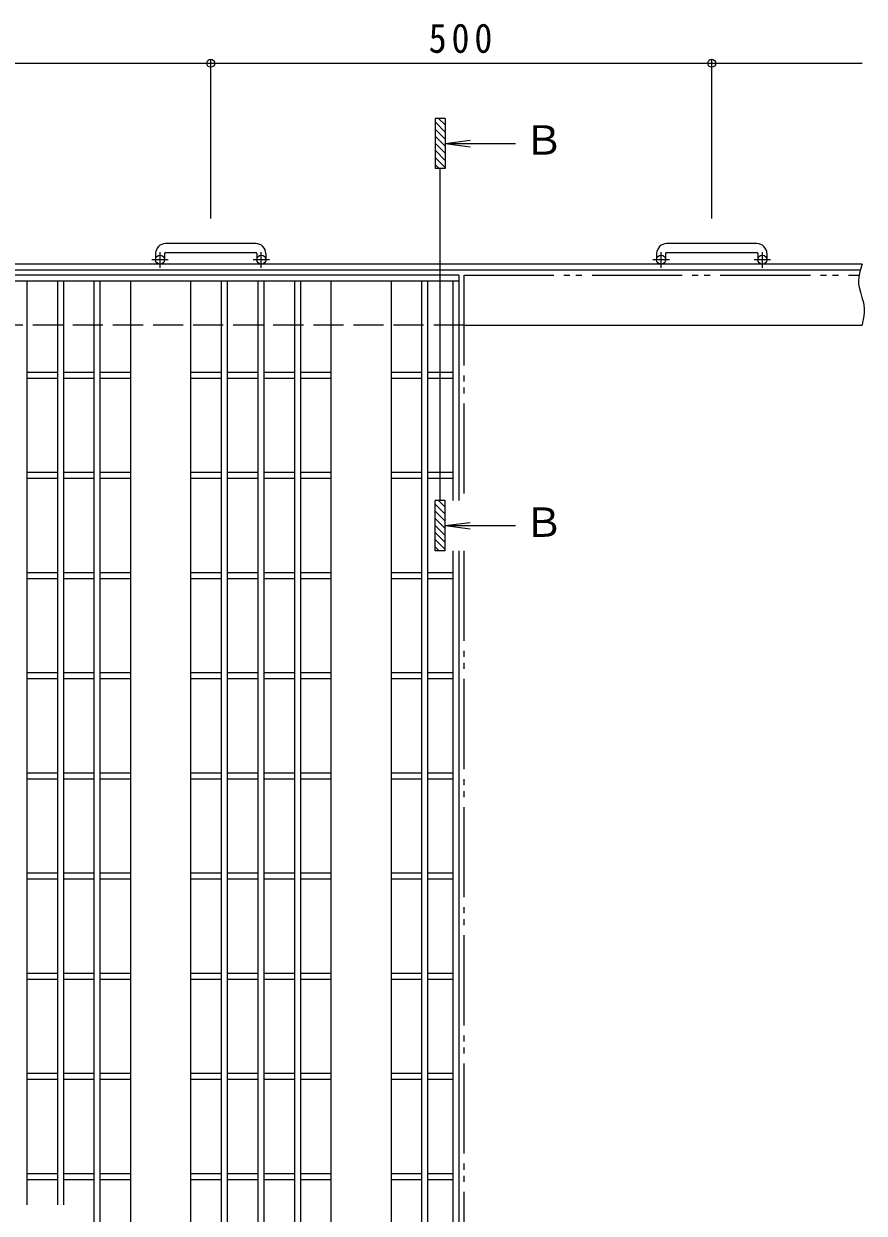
# Model space of a CAD drawing. Units: millimetres, scale not verified. Extents: x -1890 to 2306, y -1939 to 1554.
# Drawn here: x -1027 to -189, y 366 to 1554 of the extents above; entities that cross this region are included whole.
import ezdxf
from ezdxf.enums import TextEntityAlignment as Align

# ---------------------------------------------------------------- set-up
doc = ezdxf.new("R2010")
doc.units = ezdxf.units.MM
doc.header["$LTSCALE"] = 10
doc.header["$PDMODE"] = 32
doc.header["$PDSIZE"] = 8
for name, pattern in [('CHAIN1', [8, 5, -1, 1, -1]), ('DASHED3', [4, 3, -1]), ('DOUBLE_CHAIN2', [12.8, 9, -1, 0.6, -0.6, 0.6, -1])]:
    doc.linetypes.add(name, pattern=pattern)
for name, color, linetype, lineweight in [('C-1', 2, 'Continuous', 9), ('C-2', 3, 'Continuous', 9), ('C-4', 7, 'Continuous', 9)]:
    doc.layers.add(name, color=color, linetype=linetype, lineweight=lineweight)
doc.styles.add('ＭＳ ゴシック', font='')
doc.styles.get('ＭＳ ゴシック').set_extended_font_data('MS Gothic')

msp = doc.modelspace()

# ---------------------------------------------------------------- linework, layer by layer
at = {"layer": 'C-1'}
for p, q in [((-795.7, 1334.39), (-885.7, 1334.39)), ((-295.7, 1334.39), (-385.7, 1334.39)), ((-895.7, 1324.39), (-895.7, 1318.29)), ((-886.7, 1324.39), (-886.7, 1318.29)), ((-885.7, 1325.39), (-795.7, 1325.39)), ((-794.7, 1324.39), (-794.7, 1318.29)), ((-785.7, 1324.39), (-785.7, 1318.29)), ((-395.7, 1324.39), (-395.7, 1318.29)), ((-386.7, 1324.39), (-386.7, 1318.29)), ((-385.7, 1325.39), (-295.7, 1325.39)), ((-294.7, 1324.39), (-294.7, 1318.29)), ((-285.7, 1324.39), (-285.7, 1318.29)), ((-190.7, 1313.79), (-1590.7, 1313.79)), ((-192.41, 1307.79), (-1590.7, 1307.79)), ((-588.2, 1252.79), (-190.7, 1252.79))]:
    msp.add_line(p, q, dxfattribs=at)
at = {"layer": 'C-1', "linetype": 'CHAIN1'}
for p, q in [((-883.03, 1318.29), (-899.44, 1318.29)), ((-891.2, 1310.18), (-891.2, 1325.78)), ((-782.03, 1318.29), (-798.44, 1318.29)), ((-790.2, 1310.18), (-790.2, 1325.78)), ((-383.03, 1318.29), (-399.44, 1318.29)), ((-391.2, 1310.18), (-391.2, 1325.78)), ((-282.03, 1318.29), (-298.44, 1318.29)), ((-290.2, 1310.18), (-290.2, 1325.78))]:
    msp.add_line(p, q, dxfattribs=at)
at = {"layer": 'C-1', "linetype": 'DASHED3'}
msp.add_line((-588.2, 1252.79), (-1590.7, 1252.79), dxfattribs=at)
at = {"layer": 'C-1'}
msp.add_lwpolyline([(-190.7, 1313.79), (-191.53, 1310.99), (-192.85, 1306.16), (-193.83, 1301.36), (-194.24, 1296.57), (-194.14, 1293.81), (-193.7, 1290.84), (-192.39, 1285.74), (-190.78, 1280.64), (-189.36, 1275.52), (-188.82, 1272.53), (-188.58, 1269.81), (-188.67, 1265.09), (-189.25, 1260.34), (-190.13, 1255.56), (-190.7, 1252.79)], dxfattribs=at)
for centre in [(-891.2, 1318.29), (-790.2, 1318.29), (-391.2, 1318.29), (-290.2, 1318.29)]:
    msp.add_circle(centre, 4.5, dxfattribs=at)
for centre, radius, start, end in [((-885.7, 1324.39), 10, 90, 180), ((-795.7, 1324.39), 10, 0, 90), ((-385.7, 1324.39), 10, 90, 180), ((-295.7, 1324.39), 10, 0, 90), ((-885.7, 1324.39), 1, 90, 180), ((-795.7, 1324.39), 1, 0, 90), ((-385.7, 1324.39), 1, 90, 180), ((-295.7, 1324.39), 1, 0, 90)]:
    msp.add_arc(centre, radius, start, end, dxfattribs=at)
at = {"layer": 'C-2'}
for p, q in [((-593.2, 1302.79), (-1588.2, 1302.79)), ((-593.2, 1296.79), (-1588.2, 1296.79)), ((-1024.2, 1296.79), (-1024.2, 374.85)), ((-993.7, 1296.79), (-993.7, 374.85)), ((-987.7, 1296.79), (-987.7, 374.85)), ((-957.2, 1296.79), (-957.2, -691.21)), ((-951.2, 1296.79), (-951.2, -691.21)), ((-920.7, 1296.79), (-920.7, -691.21)), ((-860.7, 1296.79), (-860.7, -691.21)), ((-830.2, 1296.79), (-830.2, -691.21)), ((-824.2, 1296.79), (-824.2, -691.21)), ((-793.7, 1296.79), (-793.7, -691.21)), ((-787.7, 1296.79), (-787.7, -691.21)), ((-757.2, 1296.79), (-757.2, -691.21)), ((-751.2, 1296.79), (-751.2, -691.21)), ((-720.7, 1296.79), (-720.7, -691.21)), ((-660.7, 1296.79), (-660.7, -691.21)), ((-630.2, 1296.79), (-630.2, -691.21)), ((-624.2, 1296.79), (-624.2, -691.21)), ((-599.2, 1296.79), (-599.2, 1077.79)), ((-593.2, 1302.79), (-593.2, 1077.79)), ((-993.7, 1205.79), (-1024.2, 1205.79)), ((-993.7, 1199.79), (-1024.2, 1199.79)), ((-957.2, 1205.79), (-987.7, 1205.79)), ((-957.2, 1199.79), (-987.7, 1199.79)), ((-920.7, 1205.79), (-951.2, 1205.79)), ((-920.7, 1199.79), (-951.2, 1199.79)), ((-830.2, 1205.79), (-860.7, 1205.79)), ((-830.2, 1199.79), (-860.7, 1199.79)), ((-793.7, 1205.79), (-824.2, 1205.79)), ((-793.7, 1199.79), (-824.2, 1199.79)), ((-757.2, 1205.79), (-787.7, 1205.79)), ((-757.2, 1199.79), (-787.7, 1199.79)), ((-720.7, 1205.79), (-751.2, 1205.79)), ((-720.7, 1199.79), (-751.2, 1199.79)), ((-630.2, 1205.79), (-660.7, 1205.79)), ((-630.2, 1199.79), (-660.7, 1199.79)), ((-599.2, 1205.79), (-624.2, 1205.79)), ((-599.2, 1199.79), (-624.2, 1199.79)), ((-993.7, 1105.79), (-1024.2, 1105.79)), ((-957.2, 1105.79), (-987.7, 1105.79)), ((-920.7, 1105.79), (-951.2, 1105.79)), ((-830.2, 1105.79), (-860.7, 1105.79)), ((-793.7, 1105.79), (-824.2, 1105.79)), ((-757.2, 1105.79), (-787.7, 1105.79)), ((-720.7, 1105.79), (-751.2, 1105.79)), ((-630.2, 1105.79), (-660.7, 1105.79)), ((-599.2, 1105.79), (-624.2, 1105.79)), ((-993.7, 1099.79), (-1024.2, 1099.79)), ((-957.2, 1099.79), (-987.7, 1099.79)), ((-920.7, 1099.79), (-951.2, 1099.79)), ((-830.2, 1099.79), (-860.7, 1099.79)), ((-793.7, 1099.79), (-824.2, 1099.79)), ((-757.2, 1099.79), (-787.7, 1099.79)), ((-720.7, 1099.79), (-751.2, 1099.79)), ((-630.2, 1099.79), (-660.7, 1099.79)), ((-599.2, 1099.79), (-624.2, 1099.79)), ((-599.2, 1027.79), (-599.2, -691.21)), ((-593.2, 1027.79), (-593.2, -697.21)), ((-993.7, 1005.79), (-1024.2, 1005.79)), ((-993.7, 999.79), (-1024.2, 999.79)), ((-957.2, 1005.79), (-987.7, 1005.79)), ((-957.2, 999.79), (-987.7, 999.79)), ((-920.7, 1005.79), (-951.2, 1005.79)), ((-920.7, 999.79), (-951.2, 999.79)), ((-830.2, 1005.79), (-860.7, 1005.79)), ((-830.2, 999.79), (-860.7, 999.79)), ((-793.7, 1005.79), (-824.2, 1005.79)), ((-793.7, 999.79), (-824.2, 999.79)), ((-757.2, 1005.79), (-787.7, 1005.79)), ((-757.2, 999.79), (-787.7, 999.79)), ((-720.7, 1005.79), (-751.2, 1005.79)), ((-720.7, 999.79), (-751.2, 999.79)), ((-630.2, 1005.79), (-660.7, 1005.79)), ((-630.2, 999.79), (-660.7, 999.79)), ((-599.2, 1005.79), (-624.2, 1005.79)), ((-599.2, 999.79), (-624.2, 999.79)), ((-993.7, 905.79), (-1024.2, 905.79)), ((-957.2, 905.79), (-987.7, 905.79)), ((-920.7, 905.79), (-951.2, 905.79)), ((-830.2, 905.79), (-860.7, 905.79)), ((-793.7, 905.79), (-824.2, 905.79)), ((-757.2, 905.79), (-787.7, 905.79)), ((-720.7, 905.79), (-751.2, 905.79)), ((-630.2, 905.79), (-660.7, 905.79)), ((-599.2, 905.79), (-624.2, 905.79)), ((-993.7, 899.79), (-1024.2, 899.79)), ((-957.2, 899.79), (-987.7, 899.79)), ((-920.7, 899.79), (-951.2, 899.79)), ((-830.2, 899.79), (-860.7, 899.79)), ((-793.7, 899.79), (-824.2, 899.79)), ((-757.2, 899.79), (-787.7, 899.79)), ((-720.7, 899.79), (-751.2, 899.79)), ((-630.2, 899.79), (-660.7, 899.79)), ((-599.2, 899.79), (-624.2, 899.79)), ((-993.7, 805.79), (-1024.2, 805.79)), ((-993.7, 799.79), (-1024.2, 799.79)), ((-957.2, 805.79), (-987.7, 805.79)), ((-957.2, 799.79), (-987.7, 799.79)), ((-920.7, 805.79), (-951.2, 805.79)), ((-920.7, 799.79), (-951.2, 799.79)), ((-830.2, 805.79), (-860.7, 805.79)), ((-830.2, 799.79), (-860.7, 799.79)), ((-793.7, 805.79), (-824.2, 805.79)), ((-793.7, 799.79), (-824.2, 799.79)), ((-757.2, 805.79), (-787.7, 805.79)), ((-757.2, 799.79), (-787.7, 799.79)), ((-720.7, 805.79), (-751.2, 805.79)), ((-720.7, 799.79), (-751.2, 799.79)), ((-630.2, 805.79), (-660.7, 805.79)), ((-630.2, 799.79), (-660.7, 799.79)), ((-599.2, 805.79), (-624.2, 805.79)), ((-599.2, 799.79), (-624.2, 799.79)), ((-993.7, 705.79), (-1024.2, 705.79)), ((-957.2, 705.79), (-987.7, 705.79)), ((-920.7, 705.79), (-951.2, 705.79)), ((-830.2, 705.79), (-860.7, 705.79)), ((-793.7, 705.79), (-824.2, 705.79)), ((-757.2, 705.79), (-787.7, 705.79)), ((-720.7, 705.79), (-751.2, 705.79)), ((-630.2, 705.79), (-660.7, 705.79)), ((-599.2, 705.79), (-624.2, 705.79)), ((-993.7, 699.79), (-1024.2, 699.79)), ((-957.2, 699.79), (-987.7, 699.79)), ((-920.7, 699.79), (-951.2, 699.79)), ((-830.2, 699.79), (-860.7, 699.79)), ((-793.7, 699.79), (-824.2, 699.79)), ((-757.2, 699.79), (-787.7, 699.79)), ((-720.7, 699.79), (-751.2, 699.79)), ((-630.2, 699.79), (-660.7, 699.79)), ((-599.2, 699.79), (-624.2, 699.79)), ((-993.7, 605.79), (-1024.2, 605.79)), ((-957.2, 605.79), (-987.7, 605.79)), ((-920.7, 605.79), (-951.2, 605.79)), ((-830.2, 605.79), (-860.7, 605.79)), ((-793.7, 605.79), (-824.2, 605.79)), ((-757.2, 605.79), (-787.7, 605.79)), ((-720.7, 605.79), (-751.2, 605.79)), ((-630.2, 605.79), (-660.7, 605.79)), ((-599.2, 605.79), (-624.2, 605.79)), ((-993.7, 599.79), (-1024.2, 599.79)), ((-957.2, 599.79), (-987.7, 599.79)), ((-920.7, 599.79), (-951.2, 599.79)), ((-830.2, 599.79), (-860.7, 599.79)), ((-793.7, 599.79), (-824.2, 599.79)), ((-757.2, 599.79), (-787.7, 599.79)), ((-720.7, 599.79), (-751.2, 599.79)), ((-630.2, 599.79), (-660.7, 599.79)), ((-599.2, 599.79), (-624.2, 599.79)), ((-993.7, 505.79), (-1024.2, 505.79)), ((-993.7, 499.79), (-1024.2, 499.79)), ((-957.2, 505.79), (-987.7, 505.79)), ((-957.2, 499.79), (-987.7, 499.79)), ((-920.7, 505.79), (-951.2, 505.79)), ((-920.7, 499.79), (-951.2, 499.79)), ((-830.2, 505.79), (-860.7, 505.79)), ((-830.2, 499.79), (-860.7, 499.79)), ((-793.7, 505.79), (-824.2, 505.79)), ((-793.7, 499.79), (-824.2, 499.79)), ((-757.2, 505.79), (-787.7, 505.79)), ((-757.2, 499.79), (-787.7, 499.79)), ((-720.7, 505.79), (-751.2, 505.79)), ((-720.7, 499.79), (-751.2, 499.79)), ((-630.2, 505.79), (-660.7, 505.79)), ((-630.2, 499.79), (-660.7, 499.79)), ((-599.2, 505.79), (-624.2, 505.79)), ((-599.2, 499.79), (-624.2, 499.79)), ((-993.7, 405.79), (-1024.2, 405.79)), ((-957.2, 405.79), (-987.7, 405.79)), ((-920.7, 405.79), (-951.2, 405.79)), ((-830.2, 405.79), (-860.7, 405.79)), ((-793.7, 405.79), (-824.2, 405.79)), ((-757.2, 405.79), (-787.7, 405.79)), ((-720.7, 405.79), (-751.2, 405.79)), ((-630.2, 405.79), (-660.7, 405.79)), ((-599.2, 405.79), (-624.2, 405.79)), ((-993.7, 399.79), (-1024.2, 399.79)), ((-957.2, 399.79), (-987.7, 399.79)), ((-920.7, 399.79), (-951.2, 399.79)), ((-830.2, 399.79), (-860.7, 399.79)), ((-793.7, 399.79), (-824.2, 399.79)), ((-757.2, 399.79), (-787.7, 399.79)), ((-720.7, 399.79), (-751.2, 399.79)), ((-630.2, 399.79), (-660.7, 399.79)), ((-599.2, 399.79), (-624.2, 399.79))]:
    msp.add_line(p, q, dxfattribs=at)
at = {"layer": 'C-2', "linetype": 'DOUBLE_CHAIN2'}
for p, q in [((-588.2, 1302.79), (-588.2, 1077.79)), ((-588.2, 1302.79), (-193.54, 1302.79)), ((-588.2, 1027.79), (-588.2, -697.21))]:
    msp.add_line(p, q, dxfattribs=at)
at = {"layer": 'C-4'}
for p, q in [((-1340.7, 1514.39), (-840.7, 1514.39)), ((-840.7, 1359.39), (-840.7, 1517.39)), ((-840.7, 1514.39), (-340.7, 1514.39)), ((-340.7, 1359.39), (-340.7, 1517.39)), ((-340.7, 1514.39), (-190.7, 1514.39)), ((-616.7, 1459.39), (-616.7, 1409.39)), ((-606.7, 1459.39), (-616.7, 1459.39)), ((-606.7, 1445.79), (-616.7, 1455.79)), ((-606.7, 1452.86), (-613.23, 1459.39)), ((-606.7, 1459.39), (-606.7, 1409.39)), ((-606.7, 1438.72), (-616.7, 1448.72)), ((-606.7, 1431.64), (-616.7, 1441.64)), ((-606.7, 1434.39), (-581.91, 1437.65)), ((-606.7, 1424.57), (-616.7, 1434.57)), ((-606.7, 1417.5), (-616.7, 1427.5)), ((-606.7, 1434.39), (-581.91, 1431.12)), ((-606.7, 1434.39), (-536.7, 1434.39)), ((-606.7, 1410.43), (-616.7, 1420.43)), ((-612.72, 1409.39), (-616.7, 1413.36)), ((-606.7, 1409.39), (-616.7, 1409.39)), ((-611.7, 1077.79), (-611.7, 1409.39)), ((-616.7, 1027.79), (-616.7, 1077.79)), ((-606.7, 1077.79), (-616.7, 1077.79)), ((-606.7, 1064.19), (-616.7, 1074.19)), ((-606.7, 1071.26), (-613.23, 1077.79)), ((-606.7, 1027.79), (-606.7, 1077.79)), ((-606.7, 1057.12), (-616.7, 1067.12)), ((-606.7, 1050.05), (-616.7, 1060.05)), ((-606.7, 1042.97), (-616.7, 1052.97)), ((-606.7, 1035.9), (-616.7, 1045.9)), ((-606.7, 1052.79), (-581.91, 1056.05)), ((-606.7, 1052.79), (-581.91, 1049.53)), ((-606.7, 1052.79), (-536.7, 1052.79)), ((-606.7, 1028.83), (-616.7, 1038.83)), ((-612.72, 1027.79), (-616.7, 1031.76)), ((-606.7, 1027.79), (-616.7, 1027.79))]:
    msp.add_line(p, q, dxfattribs=at)
for p in [(-840.7, 1514.39), (-340.7, 1514.39)]:
    msp.add_point(p, dxfattribs=at)

# ---------------------------------------------------------------- texts
at = {"layer": 'C-4', "color": 2, "style": 'ＭＳ ゴシック'}
for p in [(-528.41, 1414.39), (-528.41, 1032.79)]:
    msp.add_text('Ｂ', height=29.33, dxfattribs=at).set_placement(p, align=Align.BOTTOM_LEFT)
at = {"layer": 'C-4', "color": 2, "insert": (-623.2, 1524.39), "char_height": 29.33, "attachment_point": 7, "style": 'ＭＳ ゴシック'}
msp.add_mtext('\\T1.27;\\W0.9;500', dxfattribs=at)

doc.saveas('drawing.dxf')
